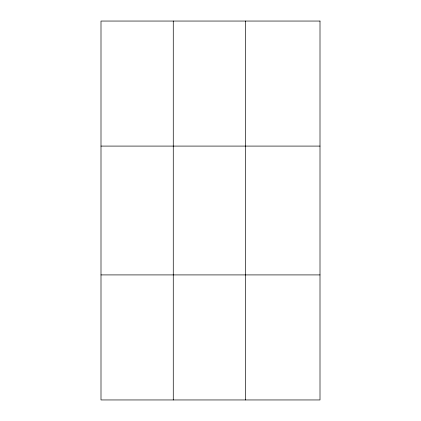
<?xml version="1.0" encoding="UTF-8"?>
<svg xmlns="http://www.w3.org/2000/svg" width="421" height="421" viewBox="0 0 421 421"><rect width="100%" height="100%" fill="white"/><g stroke="black" fill="none" stroke-linecap="round" stroke-linejoin="round"><path stroke-width="0.63" d="M173.268 399.95L173.268 21.05M245.543 399.95L245.543 21.05M100.998 146.087L320.002 146.087M100.998 274.913L320.002 274.913M320.002 21.05L320.002 399.95L100.998 399.95L100.998 21.05L320.002 21.05"/></g></svg>
